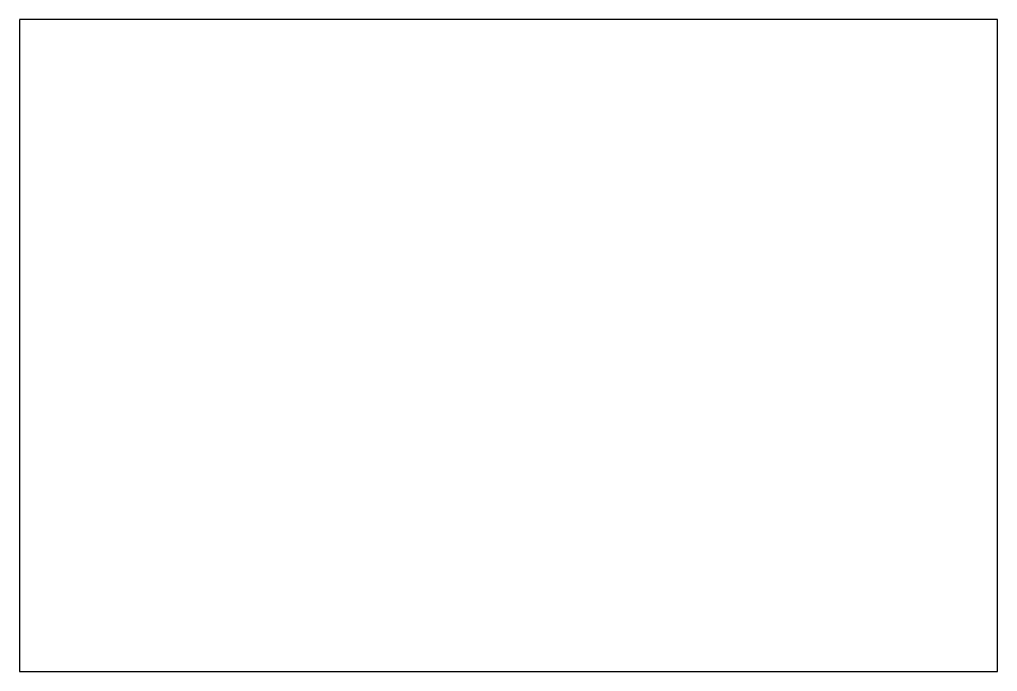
# Model space of a CAD drawing. Header units: millimetres. Extents: x 0 to 120, y 0 to 80.
import ezdxf

# ---------------------------------------------------------------- set-up
doc = ezdxf.new("R2010")
doc.units = ezdxf.units.MM

msp = doc.modelspace()

# ---------------------------------------------------------------- linework, layer by layer
at = {"layer": 'DIL'}
for p, q in [((119.997, 80.002), (0, 80)), ((0, 79.95), (0, 0)), ((120.004, 0.003), (120, 80)), ((0, 0), (120, 0))]:
    msp.add_line(p, q, dxfattribs=at)

doc.saveas('drawing.dxf')
